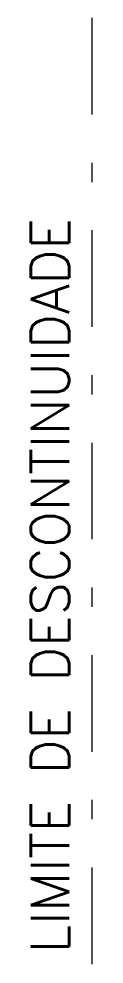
# Model space of a CAD drawing. Header units: millimetres. Extents: x 521 to 1055, y 261 to 520.
# Drawn here: x 597.63 to 597.949, y 365.193 to 370.088 of the extents above; entities that cross this region are included whole.
import ezdxf

# ---------------------------------------------------------------- set-up
doc = ezdxf.new("R2010")
doc.units = ezdxf.units.MM
doc.linetypes.add('DASHDOTX2', pattern=[2, 1, -0.5, 0, -0.5])
doc.layers.add('0.1', color=8, linetype='Continuous', lineweight=13)
doc.styles.get("Standard").update_dxf_attribs({"font": 'romans.shx'})

msp = doc.modelspace()

# ---------------------------------------------------------------- linework, layer by layer
at = {"layer": '0.1', "color": 8, "linetype": 'DASHDOTX2', "ltscale": 0.5}
msp.add_line((597.9487229808194, 365.1927535548344), (597.9487229808194, 428.2042284678419), dxfattribs=at)

# ---------------------------------------------------------------- texts
at = {"layer": '0.1', "color": 8}
msp.add_text('LIMITE DE DESCONTINUIDADE', height=0.2, rotation=90, dxfattribs=at).set_placement((597.8297318800772, 365.2500665923686))

doc.saveas('drawing.dxf')
